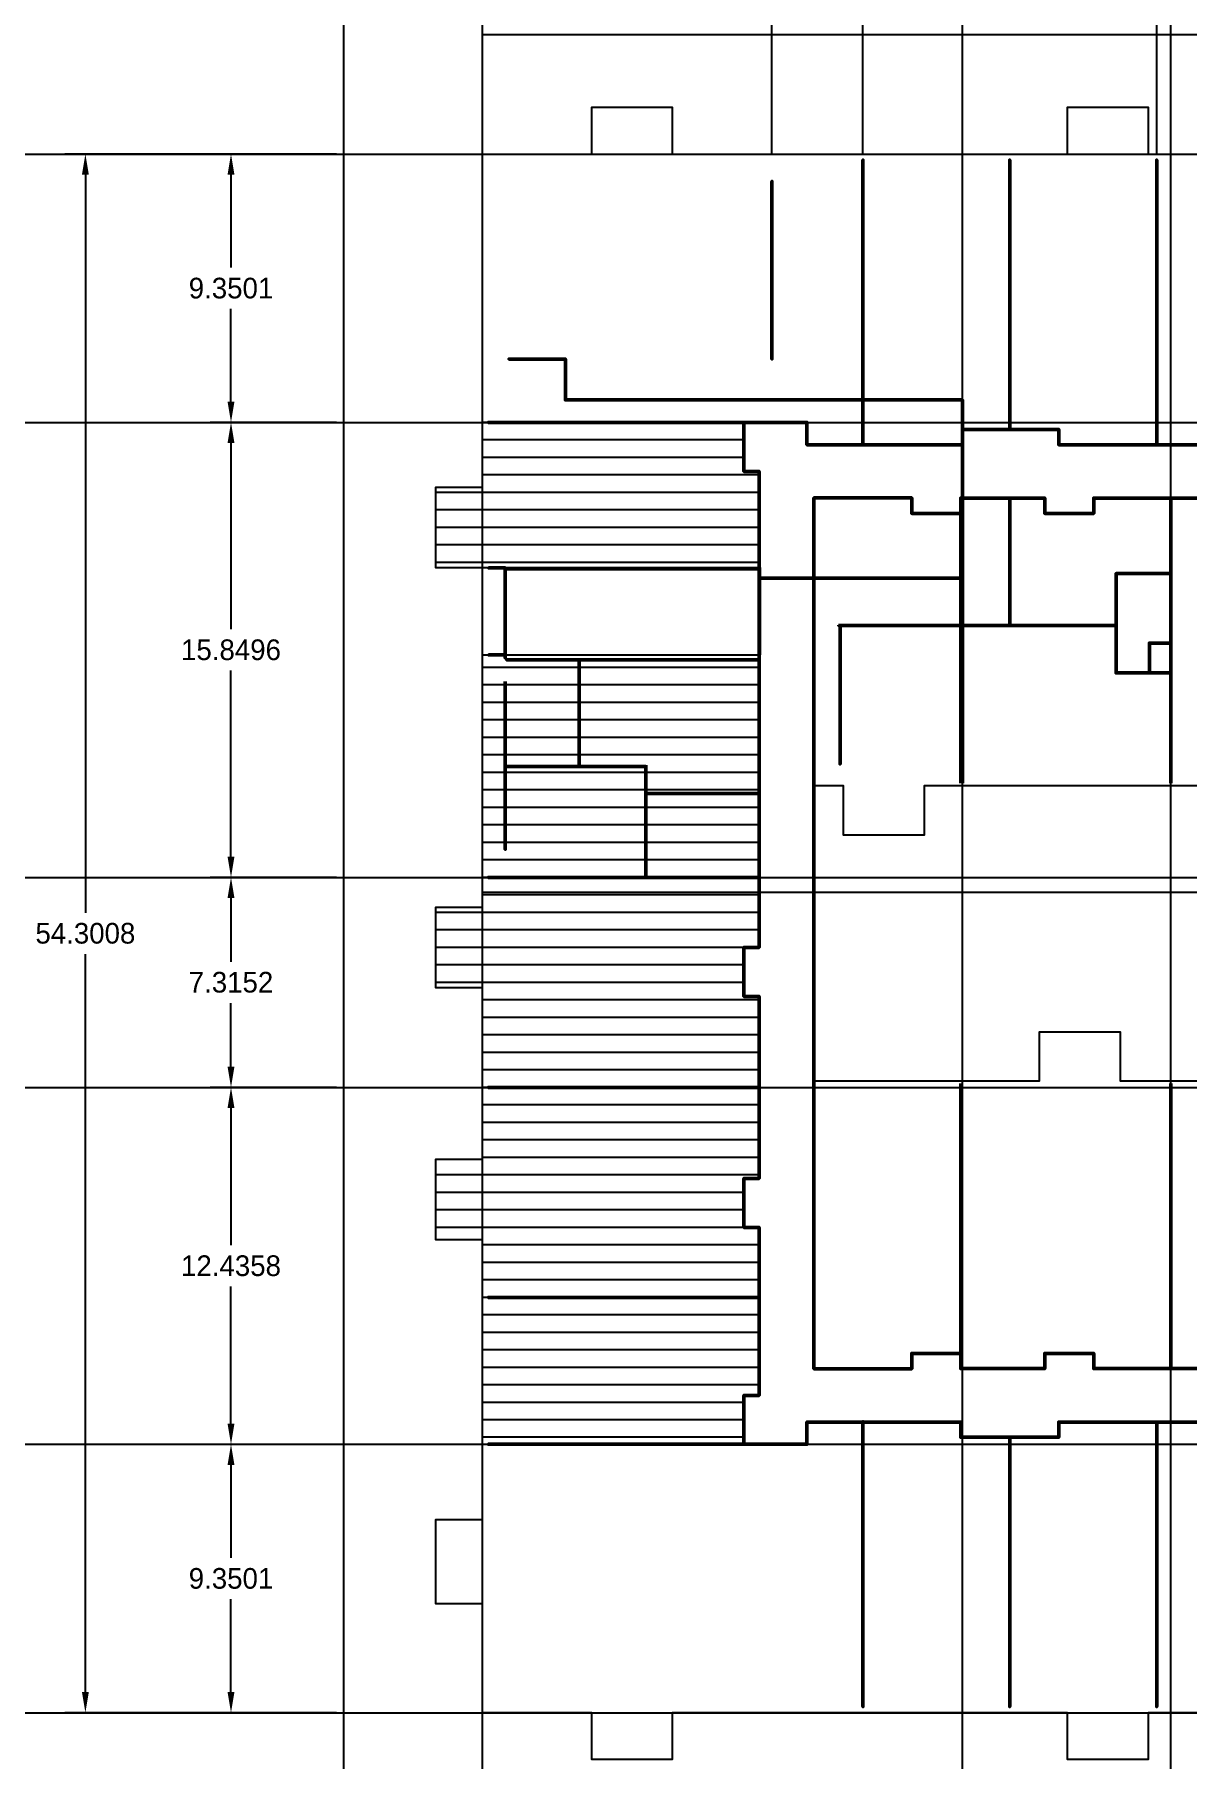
# Model space of a CAD drawing. Header units: metres. Extents: x -113.7 to -52.5, y 251.9 to 312.
# Drawn here: x -113.7 to -73.5, y 251.9 to 312 of the extents above; entities that cross this region are included whole.
import ezdxf

# ---------------------------------------------------------------- set-up
doc = ezdxf.new("R2010")
doc.units = ezdxf.units.M
for name, color, linetype, lineweight in [('cmu_walls', 252, 'Continuous', 50), ('corridor_contour', 3, 'Continuous', 50), ('interior_walls', 94, 'Continuous', 50)]:
    doc.layers.add(name, color=color, linetype=linetype, lineweight=lineweight)
doc.layers.add('shear_walls_positions', color=161, linetype='Continuous')
doc.dimstyles.get("Standard").update_dxf_attribs({"dimscale": 4, "dimtxt": 0.18, "dimasz": 0.18, "dimexe": 0.18, "dimexo": 0.0625, "dimgap": 0.09, "dimtad": 0, "dimtih": 1, "dimtoh": 1, "dimdec": 4, "dimzin": 0, "dimdsep": 46, "dimtxsty": 'Standard', "dimcen": 0.09, "dimadec": 0, "dimazin": 0, "dimtfac": 1, "dimtdec": 4, "dimtofl": 0, "dimtmove": 0, "dimatfit": 3, "dimfxl": 1, "dimtolj": 1, "dimtzin": 0, "dimarcsym": 0})

# ---------------------------------------------------------------- blocks, each defined once
blk = doc.blocks.new('*D2')
at = {"layer": 'Defpoints', "color": 0}
for p in [(-106.815, 262.854), (-102.888, 262.854), (-102.888, 253.504)]:
    blk.add_point(p, dxfattribs=at)
at = {"layer": 'shear_walls_positions', "color": 0, "lineweight": -2}
for p, q in [((-103.138, 262.854), (-107.535, 262.854)), ((-106.815, 262.134), (-106.815, 258.9)), ((-106.815, 254.224), (-106.815, 257.459)), ((-103.138, 253.504), (-107.535, 253.504))]:
    blk.add_line(p, q, dxfattribs=at)
at = {"layer": 'shear_walls_positions', "color": 0}
for points in [[(-106.695, 262.134), (-106.935, 262.134), (-106.815, 262.854)], [(-106.935, 254.224), (-106.695, 254.224), (-106.815, 253.504)]]:
    blk.add_solid(points, dxfattribs=at)
at = {"layer": 'shear_walls_positions', "color": 0, "insert": (-106.815, 258.179), "char_height": 0.72, "attachment_point": 5}
blk.add_mtext('\\A1;9.3501', dxfattribs=at)
blk = doc.blocks.new('*D3')
at = {"layer": 'Defpoints', "color": 0}
for p in [(-106.815, 275.29), (-102.888, 275.29), (-102.888, 262.854)]:
    blk.add_point(p, dxfattribs=at)
at = {"layer": 'shear_walls_positions', "color": 0, "lineweight": -2}
for p, q in [((-103.138, 275.29), (-107.535, 275.29)), ((-106.815, 274.57), (-106.815, 269.793)), ((-106.815, 263.574), (-106.815, 268.352)), ((-103.138, 262.854), (-107.535, 262.854))]:
    blk.add_line(p, q, dxfattribs=at)
at = {"layer": 'shear_walls_positions', "color": 0}
for points in [[(-106.695, 274.57), (-106.935, 274.57), (-106.815, 275.29)], [(-106.935, 263.574), (-106.695, 263.574), (-106.815, 262.854)]]:
    blk.add_solid(points, dxfattribs=at)
at = {"layer": 'shear_walls_positions', "color": 0, "insert": (-106.815, 269.072), "char_height": 0.72, "attachment_point": 5}
blk.add_mtext('\\A1;12.4358', dxfattribs=at)
blk = doc.blocks.new('*D4')
at = {"layer": 'Defpoints', "color": 0}
for p in [(-106.815, 282.605), (-102.888, 282.605), (-102.888, 275.29)]:
    blk.add_point(p, dxfattribs=at)
at = {"layer": 'shear_walls_positions', "color": 0, "lineweight": -2}
for p, q in [((-103.138, 282.605), (-107.535, 282.605)), ((-106.815, 281.885), (-106.815, 279.668)), ((-106.815, 276.01), (-106.815, 278.227)), ((-103.138, 275.29), (-107.535, 275.29))]:
    blk.add_line(p, q, dxfattribs=at)
at = {"layer": 'shear_walls_positions', "color": 0}
for points in [[(-106.695, 281.885), (-106.935, 281.885), (-106.815, 282.605)], [(-106.935, 276.01), (-106.695, 276.01), (-106.815, 275.29)]]:
    blk.add_solid(points, dxfattribs=at)
at = {"layer": 'shear_walls_positions', "color": 0, "insert": (-106.815, 278.948), "char_height": 0.72, "attachment_point": 5}
blk.add_mtext('\\A1;7.3152', dxfattribs=at)
blk = doc.blocks.new('*D6')
at = {"layer": 'Defpoints', "color": 0}
for p in [(-106.815, 298.455), (-102.888, 298.455), (-102.888, 282.605)]:
    blk.add_point(p, dxfattribs=at)
at = {"layer": 'shear_walls_positions', "color": 0, "lineweight": -2}
for p, q in [((-103.138, 298.455), (-107.535, 298.455)), ((-106.815, 297.735), (-106.815, 291.251)), ((-106.815, 283.325), (-106.815, 289.81)), ((-103.138, 282.605), (-107.535, 282.605))]:
    blk.add_line(p, q, dxfattribs=at)
at = {"layer": 'shear_walls_positions', "color": 0}
for points in [[(-106.695, 297.735), (-106.935, 297.735), (-106.815, 298.455)], [(-106.935, 283.325), (-106.695, 283.325), (-106.815, 282.605)]]:
    blk.add_solid(points, dxfattribs=at)
at = {"layer": 'shear_walls_positions', "color": 0, "insert": (-106.815, 290.53), "char_height": 0.72, "attachment_point": 5}
blk.add_mtext('\\A1;15.8496', dxfattribs=at)
blk = doc.blocks.new('*D7')
at = {"layer": 'Defpoints', "color": 0}
for p in [(-106.815, 307.805), (-102.888, 307.805), (-102.888, 298.455)]:
    blk.add_point(p, dxfattribs=at)
at = {"layer": 'shear_walls_positions', "color": 0, "lineweight": -2}
for p, q in [((-103.138, 307.805), (-107.535, 307.805)), ((-106.815, 307.085), (-106.815, 303.85)), ((-106.815, 299.175), (-106.815, 302.409)), ((-103.138, 298.455), (-107.535, 298.455))]:
    blk.add_line(p, q, dxfattribs=at)
at = {"layer": 'shear_walls_positions', "color": 0}
for points in [[(-106.695, 307.085), (-106.935, 307.085), (-106.815, 307.805)], [(-106.935, 299.175), (-106.695, 299.175), (-106.815, 298.455)]]:
    blk.add_solid(points, dxfattribs=at)
at = {"layer": 'shear_walls_positions', "color": 0, "insert": (-106.815, 303.13), "char_height": 0.72, "attachment_point": 5}
blk.add_mtext('\\A1;9.3501', dxfattribs=at)
blk = doc.blocks.new('*D8')
at = {"layer": 'Defpoints', "color": 0}
for p in [(-111.888, 307.805), (-106.815, 307.805), (-106.815, 253.504)]:
    blk.add_point(p, dxfattribs=at)
at = {"layer": 'shear_walls_positions', "color": 0, "lineweight": -2}
for p, q in [((-107.065, 307.805), (-112.608, 307.805)), ((-111.888, 307.085), (-111.888, 281.375)), ((-111.888, 254.224), (-111.888, 279.934)), ((-107.065, 253.504), (-112.608, 253.504))]:
    blk.add_line(p, q, dxfattribs=at)
at = {"layer": 'shear_walls_positions', "color": 0}
for points in [[(-111.768, 307.085), (-112.008, 307.085), (-111.888, 307.805)], [(-112.008, 254.224), (-111.768, 254.224), (-111.888, 253.504)]]:
    blk.add_solid(points, dxfattribs=at)
at = {"layer": 'shear_walls_positions', "color": 0, "insert": (-111.888, 280.654), "char_height": 0.72, "attachment_point": 5}
blk.add_mtext('\\A1;54.3008', dxfattribs=at)

msp = doc.modelspace()

# ---------------------------------------------------------------- linework, layer by layer
for p, q in [((-88.94886, 298.45481), (-98.04873, 298.45481)), ((-88.94886, 297.84521), (-98.04873, 297.84521)), ((-88.94886, 297.23561), (-98.04873, 297.23561)), ((-88.41673, 296.62601), (-98.04873, 296.62601)), ((-88.41673, 296.01641), (-99.68481, 296.01641)), ((-88.41673, 295.40681), (-99.68481, 295.40681)), ((-88.41673, 294.79721), (-99.68481, 294.79721)), ((-88.41673, 294.18761), (-99.68481, 294.18761)), ((-88.41673, 293.57801), (-99.68481, 293.57801)), ((-88.41673, 289.92041), (-98.04873, 289.92041)), ((-88.41673, 289.31081), (-98.04873, 289.31081)), ((-88.41673, 288.70121), (-98.04873, 288.70121)), ((-88.41673, 288.09161), (-98.04873, 288.09161)), ((-88.41673, 287.48201), (-98.04873, 287.48201)), ((-88.41673, 286.87241), (-98.04873, 286.87241)), ((-88.41673, 286.26281), (-98.04873, 286.26281)), ((-88.41673, 285.65321), (-98.04873, 285.65321)), ((-88.41673, 285.04361), (-98.04873, 285.04361)), ((-88.41673, 284.43401), (-98.04873, 284.43401)), ((-88.41673, 283.82441), (-98.04873, 283.82441)), ((-88.41673, 283.21481), (-98.04873, 283.21481)), ((-88.41673, 282.60521), (-98.04873, 282.60521)), ((-88.41673, 281.99561), (-98.04873, 281.99561)), ((-88.41673, 281.38601), (-99.68481, 281.38601)), ((-88.41673, 280.77641), (-99.68481, 280.77641)), ((-88.94886, 280.16681), (-99.68481, 280.16681)), ((-88.94886, 279.55721), (-99.68481, 279.55721)), ((-88.94886, 278.94761), (-99.68481, 278.94761)), ((-88.41673, 278.33801), (-98.04873, 278.33801)), ((-88.41673, 277.72841), (-98.04873, 277.72841)), ((-88.41673, 277.11881), (-98.04873, 277.11881)), ((-88.41673, 276.50921), (-98.04873, 276.50921)), ((-88.41673, 275.89961), (-98.04873, 275.89961)), ((-88.41673, 275.29001), (-98.04873, 275.29001)), ((-88.41673, 274.68041), (-98.04873, 274.68041)), ((-88.41673, 274.07081), (-98.04873, 274.07081)), ((-88.41673, 273.46121), (-98.04873, 273.46121)), ((-88.41673, 272.85161), (-98.04873, 272.85161)), ((-88.41673, 272.24201), (-99.68481, 272.24201)), ((-88.94886, 271.63241), (-99.68481, 271.63241)), ((-88.94886, 271.02281), (-99.68481, 271.02281)), ((-88.94886, 270.41321), (-99.68481, 270.41321)), ((-88.41673, 269.80361), (-98.04873, 269.80361)), ((-88.41673, 269.19401), (-98.04873, 269.19401)), ((-88.41673, 268.58441), (-98.04873, 268.58441)), ((-88.41673, 267.97481), (-98.04873, 267.97481)), ((-88.41673, 267.36521), (-98.04873, 267.36521)), ((-88.41673, 266.75561), (-98.04873, 266.75561)), ((-88.41673, 266.14601), (-98.04873, 266.14601)), ((-88.41673, 265.53641), (-98.04873, 265.53641)), ((-88.41673, 264.92681), (-98.04873, 264.92681)), ((-88.94886, 264.31721), (-98.04873, 264.31721)), ((-88.94886, 263.70761), (-98.04873, 263.70761)), ((-88.94886, 263.09801), (-98.04873, 263.09801))]:
    msp.add_line(p, q)
at = {"color": 6}
for points in [[(-88.37228, 290.35411), (-88.37228, 293.38814), (-99.68481, 293.38814), (-99.68481, 296.19675), (-98.04873, 296.19675), (-98.04873, 307.80488), (-94.24985, 307.80488), (-94.24985, 309.4346), (-91.44124, 309.4346), (-91.44124, 307.80488), (-77.66872, 307.80488), (-77.66872, 309.4346), (-74.86012, 309.4346), (-74.86012, 307.80488), (-70.8412, 307.80488)], [(-70.8412, 253.50412), (-74.86012, 253.50412), (-74.86012, 251.87439), (-77.66872, 251.87439), (-77.66872, 253.50412), (-91.44124, 253.50412), (-91.44124, 251.87439), (-94.24985, 251.87439), (-94.24985, 253.50412), (-98.04873, 253.50412), (-98.04873, 257.29983), (-99.68481, 257.29983), (-99.68481, 260.23798), (-98.04873, 260.23798), (-98.04873, 269.9795), (-99.68481, 269.9795), (-99.68481, 272.78811), (-98.04873, 272.78811), (-98.04873, 278.7625), (-99.68481, 278.7625), (-99.68481, 281.57111), (-98.04873, 281.57111), (-98.04873, 290.35411), (-88.37228, 290.35411)], [(-72.79192, 285.7964), (-82.663, 285.7964), (-82.663, 284.08032), (-85.4716, 284.08032), (-85.4716, 285.7964), (-86.50093, 285.7964), (-86.50093, 275.51734), (-78.64408, 275.51734), (-78.64408, 277.22866), (-75.83548, 277.22866), (-75.83548, 275.51734), (-66.93977, 275.51734)]]:
    msp.add_lwpolyline(points, dxfattribs=at)
at = {"layer": 'corridor_contour'}
for points in [[(-71.14283, 297.67883), (-77.97606, 297.67883), (-77.97606, 298.21097), (-81.33553, 298.21097), (-81.33553, 297.67883), (-86.7543, 297.67883), (-86.7543, 298.45481), (-88.94886, 298.45481), (-88.94886, 296.74793), (-88.41673, 296.74793), (-88.41673, 280.16681), (-88.94886, 280.16681), (-88.94886, 278.45993), (-88.41673, 278.45993), (-88.41673, 272.1201), (-88.94886, 272.1201), (-88.94886, 270.41321), (-88.41673, 270.41321), (-88.41673, 264.56104), (-88.94886, 264.56104), (-88.94886, 262.85417), (-86.7543, 262.85417), (-86.7543, 263.63014), (-81.38982, 263.63014), (-81.38982, 263.09801), (-77.97606, 263.09801), (-77.97606, 263.63014), (-71.14283, 263.63014)], [(-70.66086, 265.49196), (-76.75686, 265.49196), (-76.75686, 266.0241), (-78.46374, 266.0241), (-78.46374, 265.49196), (-81.38982, 265.49196), (-81.38982, 266.0241), (-83.0967, 266.0241), (-83.0967, 265.48497), (-86.51046, 265.48497), (-86.51046, 295.82401), (-83.0967, 295.82401), (-83.0967, 295.2849), (-81.33553, 295.2849), (-81.33553, 295.81701), (-78.46374, 295.81701), (-78.46374, 295.2849), (-76.75686, 295.2849), (-76.75686, 295.81701), (-70.66086, 295.81701)]]:
    msp.add_lwpolyline(points, dxfattribs=at)
at = {"layer": 'shear_walls_positions'}
for p, q in [((-98.04873, 311.9694), (-52.53732, 311.9694)), ((-52.53732, 282.07445), (-98.04873, 282.07445))]:
    msp.add_line(p, q, dxfattribs=at)
for p, direction in [((-102.888, 290.35411), (0, 1)), ((-98.04873, 307.80488), (0, 1)), ((-91.44124, 307.80488), (1, 0)), ((-97.09718, 298.45481), (1, 0)), ((-97.09718, 282.60521), (1, 0)), ((-97.09718, 275.29001), (1, 0)), ((-97.09718, 262.85417), (1, 0)), ((-91.44124, 253.50412), (1, 0))]:
    msp.add_xline(p, direction, dxfattribs=at)
at = {"layer": 'shear_walls_positions', "color": 1}
for p in [(-81.33553, 299.2419), (-74.07462, 286.64635)]:
    msp.add_xline(p, (0, 1), dxfattribs=at)
for p in [(-87.9735, 307.80488), (-84.80359, 307.80488), (-74.5623, 307.80488)]:
    msp.add_ray(p, (0, 1), dxfattribs=at)

# ---------------------------------------------------------------- dimensions: what is measured, and where the dimension line sits
at = {"layer": 'shear_walls_positions'}
for base, p1, p2, picture, middle in [((-111.88846, 307.80488), (-106.81547, 253.50412), (-106.81547, 307.80488), '*D8', (-111.88846, 280.6545)), ((-106.81547, 307.80488), (-102.888, 298.45481), (-102.888, 307.80488), '*D7', (-106.81547, 303.12984)), ((-106.81547, 298.45481), (-102.888, 282.60521), (-102.888, 298.45481), '*D6', (-106.81547, 290.53001)), ((-106.81547, 282.60521), (-102.888, 275.29001), (-102.888, 282.60521), '*D4', (-106.81547, 278.94761)), ((-106.81547, 275.29001), (-102.888, 262.85417), (-102.888, 275.29001), '*D3', (-106.81547, 269.07209)), ((-106.815473, 262.85417), (-102.888, 253.504117), (-102.888, 262.85417), '*D2', (-106.815473, 258.179143))]:
    dim = msp.add_linear_dim(base=base, p1=p1, p2=p2, angle=90, dimstyle='Standard', dxfattribs=at)
    dim.commit()
    dim.dimension.update_dxf_attribs({"geometry": picture, "text_midpoint": middle})

# ---------------------------------------------------------------- meshes
at = {"layer": 'cmu_walls'}
mesh = msp.add_polyface(dxfattribs=at)
corners = [(-97.26008, 293.38814, 9.48055), (-97.26008, 293.38814, 2.78765), (-97.83696, 293.38814, 2.78765), (-97.83696, 293.38814, 9.48055)]
mesh.append_faces([[corners[k] for k in face] for face in [(0, 3, 2, 1)]])
mesh = msp.add_polyface(dxfattribs=at)
corners = [(-97.26008, 293.38814, 9.4488), (-97.26008, 293.38814, 5.8801), (-97.26008, 290.35411, 5.8801), (-97.26008, 290.35411, 9.4488)]
mesh.append_faces([[corners[k] for k in face] for face in [(0, 1, 2, 3)]])
mesh = msp.add_polyface(dxfattribs=at)
corners = [(-97.26008, 293.37227, 5.8801), (-97.26008, 293.37227, -0.74742), (-97.26008, 290.24554, -0.74742), (-97.26008, 290.24554, 5.8801)]
mesh.append_faces([[corners[k] for k in face] for face in [(0, 1, 2, 3)]])
mesh = msp.add_polyface(dxfattribs=at)
corners = [(-97.21402, 293.34909, 9.4996), (-97.21402, 293.34909, 6.8072), (-88.41673, 293.34909, 6.8072), (-88.41673, 293.34909, 9.4996)]
mesh.append_faces([[corners[k] for k in face] for face in [(0, 3, 2, 1)]])
mesh = msp.add_polyface(dxfattribs=at)
corners = [(-97.21402, 293.34909, 6.14363), (-97.21402, 293.34909, 3.4544), (-88.41673, 293.34909, 3.4544), (-88.41673, 293.34909, 6.14363)]
mesh.append_faces([[corners[k] for k in face] for face in [(0, 3, 2, 1)]])
mesh = msp.add_polyface(dxfattribs=at)
corners = [(-88.41673, 290.18997, 6.54685), (-88.41673, 293.34909, 6.54685), (-88.41673, 293.34909, 3.4544), (-88.41673, 292.37434, 3.4544), (-88.41673, 292.37434, 5.6642), (-88.41673, 291.00274, 5.6642), (-88.41673, 291.00274, 3.4544), (-88.41673, 290.18997, 3.4544)]
mesh.append_faces([[corners[k] for k in face] for face in [(5, 0, 7, 6)]], dxfattribs={"vtx0": -1})
mesh.append_faces([[corners[k] for k in face] for face in [(0, 5, 4, 1)]], dxfattribs={"vtx0": -1, "vtx2": -1})
mesh.append_faces([[corners[k] for k in face] for face in [(2, 1, 4, 3)]], dxfattribs={"vtx1": -1})
mesh = msp.add_polyface(dxfattribs=at)
corners = [(-88.41673, 290.18997, 9.4996), (-88.41673, 293.34909, 9.4996), (-88.41673, 293.34909, 6.8072), (-88.41673, 292.37434, 6.8072), (-88.41673, 292.37434, 9.017), (-88.41673, 291.00274, 9.017), (-88.41673, 291.00274, 6.8072), (-88.41673, 290.18997, 6.8072)]
mesh.append_faces([[corners[k] for k in face] for face in [(5, 0, 7, 6)]], dxfattribs={"vtx0": -1})
mesh.append_faces([[corners[k] for k in face] for face in [(0, 5, 4, 1)]], dxfattribs={"vtx0": -1, "vtx2": -1})
mesh.append_faces([[corners[k] for k in face] for face in [(2, 1, 4, 3)]], dxfattribs={"vtx1": -1})
mesh = msp.add_polyface(dxfattribs=at)
corners = [(-97.26008, 290.35411, 9.48055), (-97.26008, 290.35411, 2.78765), (-97.83696, 290.35411, 2.78765), (-97.83696, 290.35411, 9.48055)]
mesh.append_faces([[corners[k] for k in face] for face in [(0, 1, 2, 3)]])
mesh = msp.add_polyface(dxfattribs=at)
corners = [(-97.21402, 290.18997, 9.4996), (-88.41673, 290.18997, 9.4996), (-88.41673, 290.18997, 6.8072), (-91.61777, 290.18997, 6.8072), (-91.61777, 290.18997, 9.0424), (-92.63377, 290.18997, 9.0424), (-92.63377, 290.18997, 6.8072), (-97.21402, 290.18997, 6.8072)]
mesh.append_faces([[corners[k] for k in face] for face in [(5, 0, 7, 6)]], dxfattribs={"vtx0": -1})
mesh.append_faces([[corners[k] for k in face] for face in [(2, 1, 4, 3)]], dxfattribs={"vtx1": -1})
mesh.append_faces([[corners[k] for k in face] for face in [(1, 0, 5, 4)]], dxfattribs={"vtx1": -1, "vtx3": -1})
mesh = msp.add_polyface(dxfattribs=at)
corners = [(-97.21402, 290.18997, 6.14363), (-88.41673, 290.18997, 6.14363), (-88.41673, 290.18997, 3.4544), (-91.61777, 290.18997, 3.4544), (-91.61777, 290.18997, 5.6896), (-92.63377, 290.18997, 5.6896), (-92.63377, 290.18997, 3.4544), (-97.21402, 290.18997, 3.4544)]
mesh.append_faces([[corners[k] for k in face] for face in [(5, 0, 7, 6)]], dxfattribs={"vtx0": -1})
mesh.append_faces([[corners[k] for k in face] for face in [(2, 1, 4, 3)]], dxfattribs={"vtx1": -1})
mesh.append_faces([[corners[k] for k in face] for face in [(1, 0, 5, 4)]], dxfattribs={"vtx1": -1, "vtx3": -1})
at = {"layer": 'interior_walls'}
mesh = msp.add_polyface(dxfattribs=at)
corners = [(-84.80359, 297.67883, 9.49643), (-84.80359, 297.67883, 6.8072), (-84.80359, 307.59309, 6.8072), (-84.80359, 307.59309, 9.49643)]
mesh.append_faces([[corners[k] for k in face] for face in [(0, 1, 2, 3)]])
mesh = msp.add_polyface(dxfattribs=at)
corners = [(-84.80359, 297.67883, 6.14363), (-84.80359, 297.67883, 3.4544), (-84.80359, 307.59309, 3.4544), (-84.80359, 307.59309, 6.14363)]
mesh.append_faces([[corners[k] for k in face] for face in [(0, 1, 2, 3)]])
mesh = msp.add_polyface(dxfattribs=at)
corners = [(-79.68294, 298.21097, 9.49643), (-79.68294, 298.21097, 6.8072), (-79.68294, 307.59309, 6.8072), (-79.68294, 307.59309, 9.49643)]
mesh.append_faces([[corners[k] for k in face] for face in [(0, 1, 2, 3)]])
mesh = msp.add_polyface(dxfattribs=at)
corners = [(-79.68294, 298.21097, 6.14363), (-79.68294, 298.21097, 3.4544), (-79.68294, 307.59309, 3.4544), (-79.68294, 307.59309, 6.14363)]
mesh.append_faces([[corners[k] for k in face] for face in [(0, 1, 2, 3)]])
mesh = msp.add_polyface(dxfattribs=at)
corners = [(-74.5623, 297.67883, 9.49643), (-74.5623, 297.67883, 6.8072), (-74.5623, 307.59309, 6.8072), (-74.5623, 307.59309, 9.49643)]
mesh.append_faces([[corners[k] for k in face] for face in [(0, 1, 2, 3)]])
mesh = msp.add_polyface(dxfattribs=at)
corners = [(-74.5623, 297.67883, 6.14363), (-74.5623, 297.67883, 3.4544), (-74.5623, 307.59309, 3.4544), (-74.5623, 307.59309, 6.14363)]
mesh.append_faces([[corners[k] for k in face] for face in [(0, 1, 2, 3)]])
mesh = msp.add_polyface(dxfattribs=at)
corners = [(-87.9735, 306.84951, 2.79082), (-87.9735, 306.84951), (-87.9735, 300.66366), (-87.9735, 300.66366, 2.79082)]
mesh.append_faces([[corners[k] for k in face] for face in [(0, 1, 2, 3)]])
mesh = msp.add_polyface(dxfattribs=at)
corners = [(-79.68294, 306.84951, 2.79082), (-79.68294, 306.84951), (-79.68294, 298.21097), (-79.68294, 298.21097, 2.79082)]
mesh.append_faces([[corners[k] for k in face] for face in [(0, 1, 2, 3)]])
mesh = msp.add_polyface(dxfattribs=at)
corners = [(-74.5623, 306.84951, 2.79082), (-74.5623, 306.84951), (-74.5623, 297.67883), (-74.5623, 297.67883, 2.79082)]
mesh.append_faces([[corners[k] for k in face] for face in [(0, 1, 2, 3)]])
mesh = msp.add_polyface(dxfattribs=at)
corners = [(-95.16679, 300.66429, 2.79082), (-95.16679, 300.66429), (-97.12512, 300.66429), (-97.12512, 300.66429, 2.79082)]
mesh.append_faces([[corners[k] for k in face] for face in [(0, 1, 2, 3)]])
mesh = msp.add_polyface(dxfattribs=at)
corners = [(-95.16679, 300.66429, 2.79082), (-95.16679, 300.66429), (-95.16679, 299.2419), (-95.16679, 299.2419, 2.79082)]
mesh.append_faces([[corners[k] for k in face] for face in [(0, 3, 2, 1)]])
mesh = msp.add_polyface(dxfattribs=at)
corners = [(-95.16679, 299.2419, 2.79082), (-95.16679, 299.2419), (-81.33553, 299.2419), (-81.33553, 299.2419, 2.79082)]
mesh.append_faces([[corners[k] for k in face] for face in [(0, 3, 2, 1)]])
mesh = msp.add_polyface(dxfattribs=at)
corners = [(-81.33553, 293.03476, 3.19405), (-81.33553, 293.03476), (-81.33553, 299.2419), (-81.33553, 299.2419, 3.19405)]
mesh.append_faces([[corners[k] for k in face] for face in [(0, 1, 2, 3)]])
mesh = msp.add_polyface(dxfattribs=at)
corners = [(-88.94886, 298.45481, 9.4996), (-88.94886, 298.45481, 6.8072), (-97.85284, 298.45481, 6.8072), (-97.85284, 298.45481, 9.4996)]
mesh.append_faces([[corners[k] for k in face] for face in [(0, 1, 2, 3)]])
mesh = msp.add_polyface(dxfattribs=at)
corners = [(-88.94886, 298.45481, 6.1468), (-88.94886, 298.45481, 3.4544), (-97.85284, 298.45481, 3.4544), (-97.85284, 298.45481, 6.1468)]
mesh.append_faces([[corners[k] for k in face] for face in [(0, 1, 2, 3)]])
mesh = msp.add_polyface(dxfattribs=at)
corners = [(-81.38982, 285.88372, 9.49643), (-81.38982, 285.88372, 6.8072), (-81.38982, 295.81701, 6.8072), (-81.38982, 295.81701, 9.49643)]
mesh.append_faces([[corners[k] for k in face] for face in [(0, 1, 2, 3)]])
mesh = msp.add_polyface(dxfattribs=at)
corners = [(-81.33553, 285.88372, 6.14363), (-81.33553, 285.88372, 3.4544), (-81.33553, 295.81701, 3.4544), (-81.33553, 295.81701, 6.14363)]
mesh.append_faces([[corners[k] for k in face] for face in [(0, 1, 2, 3)]])
mesh = msp.add_polyface(dxfattribs=at)
corners = [(-79.68294, 295.86782, 2.79082), (-79.68294, 295.86782), (-79.68294, 291.38344), (-79.68294, 291.38344, 2.79082)]
mesh.append_faces([[corners[k] for k in face] for face in [(0, 3, 2, 1)]])
mesh = msp.add_polyface(dxfattribs=at)
corners = [(-74.07462, 295.81701, 2.79082), (-74.07462, 295.81701), (-74.07462, 286.64635), (-74.07462, 286.64635, 2.79082)]
mesh.append_faces([[corners[k] for k in face] for face in [(0, 1, 2, 3)]])
mesh = msp.add_polyface(dxfattribs=at)
corners = [(-74.07462, 285.88625, 9.4996), (-74.07462, 285.88625, 6.8072), (-74.07462, 295.81701, 6.8072), (-74.07462, 295.81701, 9.4996)]
mesh.append_faces([[corners[k] for k in face] for face in [(0, 1, 2, 3)]])
mesh = msp.add_polyface(dxfattribs=at)
corners = [(-74.07462, 285.88625, 6.1468), (-74.07462, 285.88625, 3.4544), (-74.07462, 295.81701, 3.4544), (-74.07462, 295.81701, 6.1468)]
mesh.append_faces([[corners[k] for k in face] for face in [(0, 1, 2, 3)]])
mesh = msp.add_polyface(dxfattribs=at)
corners = [(-88.41673, 293.03476, 2.79082), (-88.41673, 293.03476), (-81.33553, 293.03476), (-81.33553, 293.03476, 2.79082)]
mesh.append_faces([[corners[k] for k in face] for face in [(0, 1, 2, 3)]])
mesh = msp.add_polyface(dxfattribs=at)
corners = [(-74.07462, 293.19161, 2.79082), (-74.07462, 293.19161), (-75.97962, 293.19161), (-75.97962, 293.19161, 2.79082)]
mesh.append_faces([[corners[k] for k in face] for face in [(0, 1, 2, 3)]])
mesh = msp.add_polyface(dxfattribs=at)
corners = [(-75.97962, 291.53584), (-75.97962, 291.53584, 2.1336), (-75.97962, 292.45024, 2.1336), (-75.97962, 292.45024), (-75.97962, 293.19161), (-75.97962, 293.19161, 2.79082), (-75.97962, 289.72769, 2.79082), (-75.97962, 289.72769), (-75.97962, 290.31188), (-75.97962, 290.31188, 2.1336), (-75.97962, 291.22628, 2.1336), (-75.97962, 291.22628)]
mesh.append_faces([[corners[k] for k in face] for face in [(5, 2, 1, 6)]], dxfattribs={"vtx0": -1, "vtx2": -1})
mesh.append_faces([[corners[k] for k in face] for face in [(10, 9, 6, 1)]], dxfattribs={"vtx1": -1, "vtx2": -1, "vtx3": -1})
mesh.append_faces([[corners[k] for k in face] for face in [(4, 3, 2, 5)]], dxfattribs={"vtx2": -1})
mesh.append_faces([[corners[k] for k in face] for face in [(9, 8, 7, 6), (1, 0, 11, 10)]], dxfattribs={"vtx3": -1})
mesh = msp.add_polyface(dxfattribs=at)
corners = [(-85.64559, 291.38344, 2.79082), (-85.64559, 291.38344), (-79.68294, 291.38344), (-79.68294, 291.38344, 2.79082)]
mesh.append_faces([[corners[k] for k in face] for face in [(0, 3, 2, 1)]])
mesh = msp.add_polyface(dxfattribs=at)
corners = [(-85.59479, 286.5511, 2.8448), (-85.59479, 286.5511), (-85.59479, 291.33265), (-85.59479, 291.33265, 2.8448)]
mesh.append_faces([[corners[k] for k in face] for face in [(0, 3, 2, 1)]])
mesh = msp.add_polyface(dxfattribs=at)
corners = [(-79.75914, 291.38344, 2.79082), (-79.75914, 291.38344), (-75.97962, 291.38344), (-75.97962, 291.38344, 2.79082)]
mesh.append_faces([[corners[k] for k in face] for face in [(0, 3, 2, 1)]])
mesh = msp.add_polyface(dxfattribs=at)
corners = [(-74.82075, 290.76908, 2.79082), (-74.82075, 290.76908), (-74.07462, 290.76908), (-74.07462, 290.76908, 2.79082)]
mesh.append_faces([[corners[k] for k in face] for face in [(0, 1, 2, 3)]])
mesh = msp.add_polyface(dxfattribs=at)
corners = [(-74.82075, 289.88009), (-74.82075, 289.72769), (-74.82075, 289.72769, 2.79082), (-74.82075, 290.76908, 2.79082), (-74.82075, 290.76908), (-74.82075, 290.64209), (-74.82075, 290.64209, 2.1336), (-74.82075, 289.88009, 2.1336)]
mesh.append_faces([[corners[k] for k in face] for face in [(7, 6, 3, 2)]], dxfattribs={"vtx1": -1, "vtx3": -1})
mesh.append_faces([[corners[k] for k in face] for face in [(1, 0, 7, 2)]], dxfattribs={"vtx2": -1})
mesh.append_faces([[corners[k] for k in face] for face in [(6, 5, 4, 3)]], dxfattribs={"vtx3": -1})
mesh = msp.add_polyface(dxfattribs=at)
corners = [(-97.12512, 290.18997, 2.79082), (-88.41673, 290.18997, 2.79082), (-88.41673, 290.18997), (-91.61777, 290.18997), (-91.61777, 290.18997, 2.2352), (-92.63377, 290.18997, 2.2352), (-92.63377, 290.18997), (-97.12512, 290.18997)]
mesh.append_faces([[corners[k] for k in face] for face in [(5, 0, 7, 6)]], dxfattribs={"vtx0": -1})
mesh.append_faces([[corners[k] for k in face] for face in [(2, 1, 4, 3)]], dxfattribs={"vtx1": -1})
mesh.append_faces([[corners[k] for k in face] for face in [(1, 0, 5, 4)]], dxfattribs={"vtx1": -1, "vtx3": -1})
mesh = msp.add_polyface(dxfattribs=at)
corners = [(-94.68418, 290.18997, 2.79082), (-94.68418, 290.18997), (-94.68418, 286.51617), (-94.68418, 286.51617, 2.79082)]
mesh.append_faces([[corners[k] for k in face] for face in [(0, 3, 2, 1)]])
mesh = msp.add_polyface(dxfattribs=at)
corners = [(-75.97962, 289.72769, 2.79082), (-75.97962, 289.72769), (-74.07462, 289.72769), (-74.07462, 289.72769, 2.79082)]
mesh.append_faces([[corners[k] for k in face] for face in [(0, 1, 2, 3)]])
mesh = msp.add_polyface(dxfattribs=at)
corners = [(-97.26008, 289.43273, 2.3622), (-97.26008, 289.43273), (-97.26008, 283.58057), (-97.26008, 283.58057, 2.3622)]
mesh.append_faces([[corners[k] for k in face] for face in [(0, 3, 2, 1)]])
mesh = msp.add_polyface(dxfattribs=at)
corners = [(-97.19085, 286.46538, 2.79082), (-97.19085, 286.46538), (-92.36262, 286.46538), (-92.36262, 286.46538, 2.79082)]
mesh.append_faces([[corners[k] for k in face] for face in [(0, 3, 2, 1)]])
mesh = msp.add_polyface(dxfattribs=at)
corners = [(-92.36262, 286.51617, 2.79082), (-92.36262, 286.51617), (-92.36262, 282.60521), (-92.36262, 282.60521, 2.79082)]
mesh.append_faces([[corners[k] for k in face] for face in [(0, 3, 2, 1)]])
mesh = msp.add_polyface(dxfattribs=at)
corners = [(-92.36262, 285.5313, 2.79082), (-92.36262, 285.5313), (-88.41673, 285.5313), (-88.41673, 285.5313, 2.79082)]
mesh.append_faces([[corners[k] for k in face] for face in [(0, 3, 2, 1)]])
mesh = msp.add_polyface(dxfattribs=at)
corners = [(-88.41673, 282.60521, 9.49643), (-88.41673, 282.60521, 6.8072), (-97.85284, 282.60521, 6.8072), (-97.85284, 282.60521, 9.49643)]
mesh.append_faces([[corners[k] for k in face] for face in [(0, 3, 2, 1)]])
mesh = msp.add_polyface(dxfattribs=at)
corners = [(-88.41673, 282.60521, 6.14363), (-88.41673, 282.60521, 3.4544), (-97.85284, 282.60521, 3.4544), (-97.85284, 282.60521, 6.14363)]
mesh.append_faces([[corners[k] for k in face] for face in [(0, 3, 2, 1)]])
mesh = msp.add_polyface(dxfattribs=at)
corners = [(-88.41673, 282.60521, 2.79082), (-88.41673, 282.60521), (-97.09718, 282.60521), (-97.09718, 282.60521, 2.79082)]
mesh.append_faces([[corners[k] for k in face] for face in [(0, 3, 2, 1)]])
mesh = msp.add_polyface(dxfattribs=at)
corners = [(-88.41673, 275.29001, 9.49643), (-88.41673, 275.29001, 6.8072), (-97.85284, 275.29001, 6.8072), (-97.85284, 275.29001, 9.49643)]
mesh.append_faces([[corners[k] for k in face] for face in [(0, 3, 2, 1)]])
mesh = msp.add_polyface(dxfattribs=at)
corners = [(-88.41673, 275.29001, 6.14363), (-88.41673, 275.29001, 3.4544), (-97.85284, 275.29001, 3.4544), (-97.85284, 275.29001, 6.14363)]
mesh.append_faces([[corners[k] for k in face] for face in [(0, 3, 2, 1)]])
mesh = msp.add_polyface(dxfattribs=at)
corners = [(-88.41673, 275.29001, 2.79082), (-88.41673, 275.29001), (-97.09718, 275.29001), (-97.09718, 275.29001, 2.79082)]
mesh.append_faces([[corners[k] for k in face] for face in [(0, 3, 2, 1)]])
mesh = msp.add_polyface(dxfattribs=at)
corners = [(-81.38982, 275.42527, 6.14363), (-81.38982, 275.42527, 3.4544), (-81.38982, 265.49196, 3.4544), (-81.38982, 265.49196, 6.14363)]
mesh.append_faces([[corners[k] for k in face] for face in [(0, 3, 2, 1)]])
mesh = msp.add_polyface(dxfattribs=at)
corners = [(-81.38982, 275.42527, 9.49643), (-81.38982, 275.42527, 6.8072), (-81.38982, 265.49196, 6.8072), (-81.38982, 265.49196, 9.49643)]
mesh.append_faces([[corners[k] for k in face] for face in [(0, 3, 2, 1)]])
mesh = msp.add_polyface(dxfattribs=at)
corners = [(-74.07462, 275.42272, 6.1468), (-74.07462, 275.42272, 3.4544), (-74.07462, 265.49196, 3.4544), (-74.07462, 265.49196, 6.1468)]
mesh.append_faces([[corners[k] for k in face] for face in [(0, 3, 2, 1)]])
mesh = msp.add_polyface(dxfattribs=at)
corners = [(-74.07462, 275.42272, 9.4996), (-74.07462, 275.42272, 6.8072), (-74.07462, 265.49196, 6.8072), (-74.07462, 265.49196, 9.4996)]
mesh.append_faces([[corners[k] for k in face] for face in [(0, 3, 2, 1)]])
mesh = msp.add_polyface(dxfattribs=at)
corners = [(-86.51046, 265.49196, 2.82575), (-86.51046, 265.49196), (-86.51046, 274.66264), (-86.51046, 274.66264, 2.82575)]
mesh.append_faces([[corners[k] for k in face] for face in [(0, 3, 2, 1)]])
mesh = msp.add_polyface(dxfattribs=at)
corners = [(-81.38982, 274.66264, 2.79082), (-81.38982, 274.66264), (-81.38982, 265.49196), (-81.38982, 265.49196, 2.79082)]
mesh.append_faces([[corners[k] for k in face] for face in [(0, 1, 2, 3)]])
mesh = msp.add_polyface(dxfattribs=at)
corners = [(-74.07462, 274.66264, 2.79082), (-74.07462, 274.66264), (-74.07462, 265.49196), (-74.07462, 265.49196, 2.79082)]
mesh.append_faces([[corners[k] for k in face] for face in [(0, 1, 2, 3)]])
mesh = msp.add_polyface(dxfattribs=at)
corners = [(-88.41673, 267.97481, 9.49643), (-88.41673, 267.97481, 6.8072), (-97.85284, 267.97481, 6.8072), (-97.85284, 267.97481, 9.49643)]
mesh.append_faces([[corners[k] for k in face] for face in [(0, 3, 2, 1)]])
mesh = msp.add_polyface(dxfattribs=at)
corners = [(-88.41673, 267.97481, 6.14363), (-88.41673, 267.97481, 3.4544), (-97.85284, 267.97481, 3.4544), (-97.85284, 267.97481, 6.14363)]
mesh.append_faces([[corners[k] for k in face] for face in [(0, 3, 2, 1)]])
mesh = msp.add_polyface(dxfattribs=at)
corners = [(-88.41673, 267.97481, 2.79082), (-88.41673, 267.97481), (-97.09718, 267.97481), (-97.09718, 267.97481, 2.79082)]
mesh.append_faces([[corners[k] for k in face] for face in [(0, 3, 2, 1)]])
mesh = msp.add_polyface(dxfattribs=at)
corners = [(-84.80359, 254.45946, 2.79082), (-84.80359, 254.45946), (-84.80359, 263.64664), (-84.80359, 263.64664, 2.79082)]
mesh.append_faces([[corners[k] for k in face] for face in [(0, 1, 2, 3)]])
mesh = msp.add_polyface(dxfattribs=at)
corners = [(-84.80359, 263.63014, 6.14363), (-84.80359, 263.63014, 3.4544), (-84.80359, 253.71588, 3.4544), (-84.80359, 253.71588, 6.14363)]
mesh.append_faces([[corners[k] for k in face] for face in [(0, 3, 2, 1)]])
mesh = msp.add_polyface(dxfattribs=at)
corners = [(-84.80359, 263.63014, 9.49643), (-84.80359, 263.63014, 6.8072), (-84.80359, 253.71588, 6.8072), (-84.80359, 253.71588, 9.49643)]
mesh.append_faces([[corners[k] for k in face] for face in [(0, 3, 2, 1)]])
mesh = msp.add_polyface(dxfattribs=at)
corners = [(-74.5623, 254.45946, 2.79082), (-74.5623, 254.45946), (-74.5623, 263.63014), (-74.5623, 263.63014, 2.79082)]
mesh.append_faces([[corners[k] for k in face] for face in [(0, 3, 2, 1)]])
mesh = msp.add_polyface(dxfattribs=at)
corners = [(-74.5623, 263.63014, 6.14363), (-74.5623, 263.63014, 3.4544), (-74.5623, 253.71588, 3.4544), (-74.5623, 253.71588, 6.14363)]
mesh.append_faces([[corners[k] for k in face] for face in [(0, 3, 2, 1)]])
mesh = msp.add_polyface(dxfattribs=at)
corners = [(-74.5623, 263.63014, 9.49643), (-74.5623, 263.63014, 6.8072), (-74.5623, 253.71588, 6.8072), (-74.5623, 253.71588, 9.49643)]
mesh.append_faces([[corners[k] for k in face] for face in [(0, 3, 2, 1)]])
mesh = msp.add_polyface(dxfattribs=at)
corners = [(-88.94886, 262.85417, 9.4996), (-88.94886, 262.85417, 6.8072), (-97.85284, 262.85417, 6.8072), (-97.85284, 262.85417, 9.4996)]
mesh.append_faces([[corners[k] for k in face] for face in [(0, 3, 2, 1)]])
mesh = msp.add_polyface(dxfattribs=at)
corners = [(-88.94886, 262.85417, 6.1468), (-88.94886, 262.85417, 3.4544), (-97.85284, 262.85417, 3.4544), (-97.85284, 262.85417, 6.1468)]
mesh.append_faces([[corners[k] for k in face] for face in [(0, 3, 2, 1)]])
mesh = msp.add_polyface(dxfattribs=at)
corners = [(-86.7543, 262.85417, 2.79082), (-86.7543, 262.85417), (-87.75506, 262.85417), (-87.75506, 262.85417, 2.2352), (-88.77107, 262.85417, 2.2352), (-88.77107, 262.85417), (-97.09718, 262.85417), (-97.09718, 262.85417, 2.79082)]
mesh.append_faces([[corners[k] for k in face] for face in [(3, 0, 1, 2)]], dxfattribs={"vtx0": -1})
mesh.append_faces([[corners[k] for k in face] for face in [(4, 0, 3)]], dxfattribs={"vtx0": -1, "vtx1": -1})
mesh.append_faces([[corners[k] for k in face] for face in [(7, 0, 4, 6)]], dxfattribs={"vtx1": -1, "vtx2": -1})
mesh.append_faces([[corners[k] for k in face] for face in [(4, 5, 6)]], dxfattribs={"vtx2": -1})
mesh = msp.add_polyface(dxfattribs=at)
corners = [(-79.68294, 254.45946, 2.79082), (-79.68294, 254.45946), (-79.68294, 263.09801), (-79.68294, 263.09801, 2.79082)]
mesh.append_faces([[corners[k] for k in face] for face in [(0, 3, 2, 1)]])
mesh = msp.add_polyface(dxfattribs=at)
corners = [(-79.68294, 263.09801, 6.14363), (-79.68294, 263.09801, 3.4544), (-79.68294, 253.71588, 3.4544), (-79.68294, 253.71588, 6.14363)]
mesh.append_faces([[corners[k] for k in face] for face in [(0, 3, 2, 1)]])
mesh = msp.add_polyface(dxfattribs=at)
corners = [(-79.68294, 263.09801, 9.49643), (-79.68294, 263.09801, 6.8072), (-79.68294, 253.71588, 6.8072), (-79.68294, 253.71588, 9.49643)]
mesh.append_faces([[corners[k] for k in face] for face in [(0, 3, 2, 1)]])

doc.saveas('drawing.dxf')
